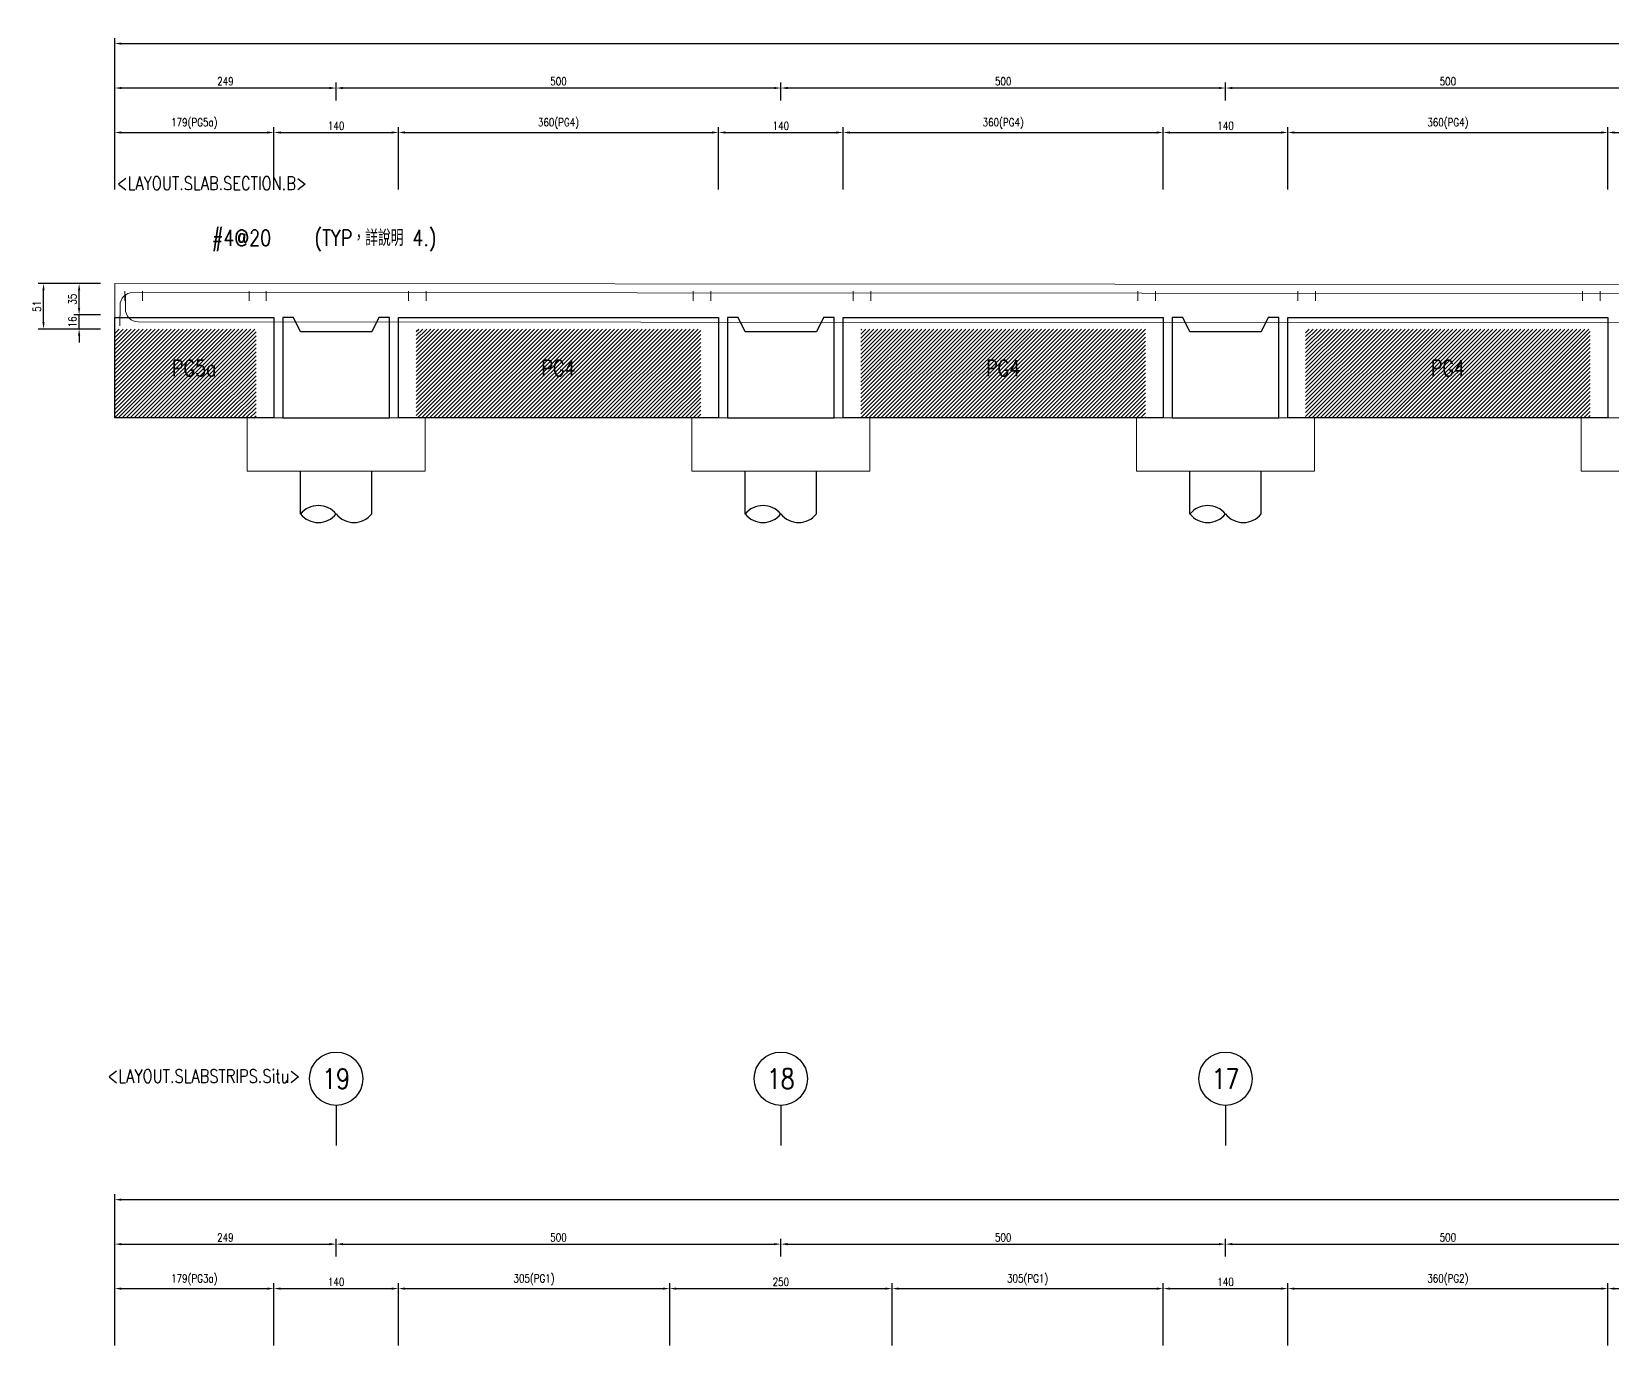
# Model space of a CAD drawing. Extents: x -4754 to 4976, y -23710 to 3841.
# Drawn here: x -359 to 1419, y -11449 to -9961 of the extents above; entities that cross this region are included whole.
import ezdxf
from ezdxf.enums import TextEntityAlignment as Align

# ---------------------------------------------------------------- set-up
doc = ezdxf.new("R2010")
doc.units = 0
doc.header["$LTSCALE"] = 3
doc.layers.get('0').update_dxf_attribs({"linetype": 'CONTINUOUS'})
doc.layers.add('HB_0', color=7, linetype='CONTINUOUS', transparency=0.5)
for name, color, linetype in [('HB_DIM', 1, 'CONTINUOUS'), ('HB_TXT_CTEXT', 2, 'CONTINUOUS'), ('RCAD.PARM.Treatle', 2, 'CONTINUOUS'), ('鋼筋', 3, 'CONTINUOUS')]:
    doc.layers.add(name, color=color, linetype=linetype)
doc.styles.get("Standard").update_dxf_attribs({"font": 'ROMANS.shx', "width": 0.8, "bigfont": 'chineset.shx'})
doc.dimstyles.new('30', dxfattribs={"dimscale": 3, "dimtxt": 3, "dimasz": 2.5, "dimexe": 2, "dimexo": 2, "dimgap": 1, "dimtad": 1, "dimdsep": 46, "dimtxsty": 'Standard', "dimcen": 0, "dimclrd": 256, "dimclre": 256, "dimclrt": 2, "dimadec": 0, "dimazin": 0, "dimtfac": 1, "dimtix": 1, "dimtmove": 2, "dimatfit": 3, "dimfxl": 1, "dimtolj": 1, "dimtzin": 0, "dimarcsym": 0})

# ---------------------------------------------------------------- blocks, each defined once
blk = doc.blocks.new('pile_vertical_with_pilecap')
at = {"linetype": 'Continuous'}
for p, q in [((-40, -48.1), (-40, 0)), ((-40, -48.1), (-40, 0)), ((40, -48.1), (40, 0)), ((40, -48.1), (40, 0))]:
    blk.add_line(p, q, dxfattribs=at)
for centre, start, end in [((-20, -64.1), 38.718, 141.282), ((-20, -64.1), 38.718, 141.282), ((-20, -32), 218.718, 321.282), ((-20, -32), 218.718, 321.282), ((20, -32), 218.718, 321.282), ((20, -32), 218.718, 321.282)]:
    blk.add_arc(centre, 25.6, start, end, dxfattribs=at)
blk = doc.blocks.new('*D162')
at = {"layer": 'HB_DIM', "linetype": 'Continuous', "lineweight": -2}
for p, q in [((-265.4, -10138.8), (-265.4, -10068.8)), ((-257.9, -10074.8), (-93.9, -10074.8)), ((-86.4, -10138.8), (-86.4, -10068.8))]:
    blk.add_line(p, q, dxfattribs=at)
at = {"layer": 'HB_DIM'}
for points in [[(-257.9, -10073.6), (-257.9, -10076.1), (-265.4, -10074.8)], [(-93.9, -10076.1), (-93.9, -10073.6), (-86.4, -10074.8)]]:
    blk.add_solid(points, dxfattribs=at)
at = {"layer": 'HB_DIM', "color": 2, "linetype": 'Continuous', "insert": (-175.9, -10064.9), "char_height": 9, "attachment_point": 5, "rotation": 0}
blk.add_mtext('\\A1;179(PG5a)', dxfattribs=at)
blk = doc.blocks.new('*D163')
at = {"layer": 'HB_DIM', "linetype": 'Continuous', "lineweight": -2}
for p, q in [((-86.4, -10138.8), (-86.4, -10068.8)), ((-78.9, -10074.8), (46.1, -10074.8)), ((53.6, -10138.8), (53.6, -10068.8))]:
    blk.add_line(p, q, dxfattribs=at)
at = {"layer": 'HB_DIM'}
for points in [[(-78.9, -10073.6), (-78.9, -10076.1), (-86.4, -10074.8)], [(46.1, -10076.1), (46.1, -10073.6), (53.6, -10074.8)]]:
    blk.add_solid(points, dxfattribs=at)
at = {"layer": 'HB_DIM', "color": 2, "linetype": 'Continuous', "insert": (-16.4, -10067.3), "char_height": 9, "attachment_point": 5, "rotation": 0}
blk.add_mtext('\\A1;140', dxfattribs=at)
blk = doc.blocks.new('*D164')
at = {"layer": 'HB_DIM', "linetype": 'Continuous', "lineweight": -2}
for p, q in [((53.6, -10138.8), (53.6, -10068.8)), ((61.1, -10074.8), (406.1, -10074.8)), ((413.6, -10138.8), (413.6, -10068.8))]:
    blk.add_line(p, q, dxfattribs=at)
at = {"layer": 'HB_DIM'}
for points in [[(61.1, -10073.6), (61.1, -10076.1), (53.6, -10074.8)], [(406.1, -10076.1), (406.1, -10073.6), (413.6, -10074.8)]]:
    blk.add_solid(points, dxfattribs=at)
at = {"layer": 'HB_DIM', "color": 2, "linetype": 'Continuous', "insert": (233.6, -10064.9), "char_height": 9, "attachment_point": 5, "rotation": 0}
blk.add_mtext('\\A1;360(PG4)', dxfattribs=at)
blk = doc.blocks.new('*D165')
at = {"layer": 'HB_DIM', "linetype": 'Continuous', "lineweight": -2}
for p, q in [((413.6, -10138.8), (413.6, -10068.8)), ((421.1, -10074.8), (546.1, -10074.8)), ((553.6, -10138.8), (553.6, -10068.8))]:
    blk.add_line(p, q, dxfattribs=at)
at = {"layer": 'HB_DIM'}
for points in [[(421.1, -10073.6), (421.1, -10076.1), (413.6, -10074.8)], [(546.1, -10076.1), (546.1, -10073.6), (553.6, -10074.8)]]:
    blk.add_solid(points, dxfattribs=at)
at = {"layer": 'HB_DIM', "color": 2, "linetype": 'Continuous', "insert": (483.6, -10067.3), "char_height": 9, "attachment_point": 5, "rotation": 0}
blk.add_mtext('\\A1;140', dxfattribs=at)
blk = doc.blocks.new('*D166')
at = {"layer": 'HB_DIM', "linetype": 'Continuous', "lineweight": -2}
for p, q in [((553.6, -10138.8), (553.6, -10068.8)), ((561.1, -10074.8), (906.1, -10074.8)), ((913.6, -10138.8), (913.6, -10068.8))]:
    blk.add_line(p, q, dxfattribs=at)
at = {"layer": 'HB_DIM'}
for points in [[(561.1, -10073.6), (561.1, -10076.1), (553.6, -10074.8)], [(906.1, -10076.1), (906.1, -10073.6), (913.6, -10074.8)]]:
    blk.add_solid(points, dxfattribs=at)
at = {"layer": 'HB_DIM', "color": 2, "linetype": 'Continuous', "insert": (733.6, -10064.9), "char_height": 9, "attachment_point": 5, "rotation": 0}
blk.add_mtext('\\A1;360(PG4)', dxfattribs=at)
blk = doc.blocks.new('*D167')
at = {"layer": 'HB_DIM', "linetype": 'Continuous', "lineweight": -2}
for p, q in [((913.6, -10138.8), (913.6, -10068.8)), ((921.1, -10074.8), (1046.1, -10074.8)), ((1053.6, -10138.8), (1053.6, -10068.8))]:
    blk.add_line(p, q, dxfattribs=at)
at = {"layer": 'HB_DIM'}
for points in [[(921.1, -10073.6), (921.1, -10076.1), (913.6, -10074.8)], [(1046.1, -10076.1), (1046.1, -10073.6), (1053.6, -10074.8)]]:
    blk.add_solid(points, dxfattribs=at)
at = {"layer": 'HB_DIM', "color": 2, "linetype": 'Continuous', "insert": (983.6, -10067.3), "char_height": 9, "attachment_point": 5, "rotation": 0}
blk.add_mtext('\\A1;140', dxfattribs=at)
blk = doc.blocks.new('*D168')
at = {"layer": 'HB_DIM', "linetype": 'Continuous', "lineweight": -2}
for p, q in [((1053.6, -10138.8), (1053.6, -10068.8)), ((1061.1, -10074.8), (1406.1, -10074.8)), ((1413.6, -10138.8), (1413.6, -10068.8))]:
    blk.add_line(p, q, dxfattribs=at)
at = {"layer": 'HB_DIM'}
for points in [[(1061.1, -10073.6), (1061.1, -10076.1), (1053.6, -10074.8)], [(1406.1, -10076.1), (1406.1, -10073.6), (1413.6, -10074.8)]]:
    blk.add_solid(points, dxfattribs=at)
at = {"layer": 'HB_DIM', "color": 2, "linetype": 'Continuous', "insert": (1233.6, -10064.9), "char_height": 9, "attachment_point": 5, "rotation": 0}
blk.add_mtext('\\A1;360(PG4)', dxfattribs=at)
blk = doc.blocks.new('*D169')
at = {"layer": 'HB_DIM', "linetype": 'Continuous', "lineweight": -2}
for p, q in [((1413.6, -10138.8), (1413.6, -10068.8)), ((1421.1, -10074.8), (1546.1, -10074.8)), ((1553.6, -10138.8), (1553.6, -10068.8))]:
    blk.add_line(p, q, dxfattribs=at)
at = {"layer": 'HB_DIM'}
for points in [[(1421.1, -10073.6), (1421.1, -10076.1), (1413.6, -10074.8)], [(1546.1, -10076.1), (1546.1, -10073.6), (1553.6, -10074.8)]]:
    blk.add_solid(points, dxfattribs=at)
at = {"layer": 'HB_DIM', "color": 2, "linetype": 'Continuous', "insert": (1483.6, -10067.3), "char_height": 9, "attachment_point": 5, "rotation": 0}
blk.add_mtext('\\A1;140', dxfattribs=at)
blk = doc.blocks.new('*D181')
at = {"layer": 'HB_DIM', "linetype": 'Continuous', "lineweight": -2}
for p, q in [((-305.4, -10272.3), (-305.4, -10264.8)), ((-281.4, -10279.8), (-311.4, -10279.8)), ((-305.4, -10295.8), (-305.4, -10279.8)), ((-281.4, -10295.8), (-311.4, -10295.8)), ((-305.4, -10303.3), (-305.4, -10310.8))]:
    blk.add_line(p, q, dxfattribs=at)
at = {"layer": 'HB_DIM'}
for points in [[(-306.7, -10272.3), (-304.2, -10272.3), (-305.4, -10279.8)], [(-304.2, -10303.3), (-306.7, -10303.3), (-305.4, -10295.8)]]:
    blk.add_solid(points, dxfattribs=at)
at = {"layer": 'HB_DIM', "color": 2, "linetype": 'Continuous', "insert": (-312.9, -10287.8), "char_height": 9, "attachment_point": 5, "rotation": 90}
blk.add_mtext('\\A1;16', dxfattribs=at)
blk = doc.blocks.new('*D182')
at = {"layer": 'HB_DIM', "linetype": 'Continuous', "lineweight": -2}
for p, q in [((-281.4, -10244.8), (-311.4, -10244.8)), ((-305.4, -10272.3), (-305.4, -10252.3)), ((-281.4, -10279.8), (-311.4, -10279.8))]:
    blk.add_line(p, q, dxfattribs=at)
at = {"layer": 'HB_DIM'}
for points in [[(-304.2, -10252.3), (-306.7, -10252.3), (-305.4, -10244.8)], [(-306.7, -10272.3), (-304.2, -10272.3), (-305.4, -10279.8)]]:
    blk.add_solid(points, dxfattribs=at)
at = {"layer": 'HB_DIM', "color": 2, "linetype": 'Continuous', "insert": (-312.9, -10262.3), "char_height": 9, "attachment_point": 5, "rotation": 90}
blk.add_mtext('\\A1;35', dxfattribs=at)
blk = doc.blocks.new('*D183')
at = {"layer": 'HB_DIM', "linetype": 'Continuous', "lineweight": -2}
for p, q in [((-265.4, -10138.8), (-265.4, -9968.8)), ((4232.6, -10141.8), (4232.6, -9968.8)), ((-257.9, -9974.8), (4225.1, -9974.8))]:
    blk.add_line(p, q, dxfattribs=at)
at = {"layer": 'HB_DIM'}
for points in [[(-257.9, -9973.6), (-257.9, -9976.1), (-265.4, -9974.8)], [(4225.1, -9976.1), (4225.1, -9973.6), (4232.6, -9974.8)]]:
    blk.add_solid(points, dxfattribs=at)
at = {"layer": 'HB_DIM', "color": 2, "linetype": 'Continuous', "insert": (1983.6, -9967.3), "char_height": 9, "attachment_point": 5, "rotation": 0}
blk.add_mtext('\\A1;4498', dxfattribs=at)
blk = doc.blocks.new('*D184')
at = {"layer": 'HB_DIM', "linetype": 'Continuous', "lineweight": -2}
for p, q in [((-265.4, -10138.8), (-265.4, -10018.8)), ((-16.4, -10038.8), (-16.4, -10018.8)), ((-257.9, -10024.8), (-23.9, -10024.8))]:
    blk.add_line(p, q, dxfattribs=at)
at = {"layer": 'HB_DIM'}
for points in [[(-257.9, -10023.6), (-257.9, -10026.1), (-265.4, -10024.8)], [(-23.9, -10026.1), (-23.9, -10023.6), (-16.4, -10024.8)]]:
    blk.add_solid(points, dxfattribs=at)
at = {"layer": 'HB_DIM', "color": 2, "linetype": 'Continuous', "insert": (-140.9, -10017.3), "char_height": 9, "attachment_point": 5, "rotation": 0}
blk.add_mtext('\\A1;249', dxfattribs=at)
blk = doc.blocks.new('*D185')
at = {"layer": 'HB_DIM', "linetype": 'Continuous', "lineweight": -2}
for p, q in [((-16.4, -10038.8), (-16.4, -10018.8)), ((483.6, -10038.8), (483.6, -10018.8)), ((-8.9, -10024.8), (476.1, -10024.8))]:
    blk.add_line(p, q, dxfattribs=at)
at = {"layer": 'HB_DIM'}
for points in [[(-8.9, -10023.6), (-8.9, -10026.1), (-16.4, -10024.8)], [(476.1, -10026.1), (476.1, -10023.6), (483.6, -10024.8)]]:
    blk.add_solid(points, dxfattribs=at)
at = {"layer": 'HB_DIM', "color": 2, "linetype": 'Continuous', "insert": (233.6, -10017.3), "char_height": 9, "attachment_point": 5, "rotation": 0}
blk.add_mtext('\\A1;500', dxfattribs=at)
blk = doc.blocks.new('*D186')
at = {"layer": 'HB_DIM', "linetype": 'Continuous', "lineweight": -2}
for p, q in [((483.6, -10038.8), (483.6, -10018.8)), ((983.6, -10038.8), (983.6, -10018.8)), ((491.1, -10024.8), (976.1, -10024.8))]:
    blk.add_line(p, q, dxfattribs=at)
at = {"layer": 'HB_DIM'}
for points in [[(491.1, -10023.6), (491.1, -10026.1), (483.6, -10024.8)], [(976.1, -10026.1), (976.1, -10023.6), (983.6, -10024.8)]]:
    blk.add_solid(points, dxfattribs=at)
at = {"layer": 'HB_DIM', "color": 2, "linetype": 'Continuous', "insert": (733.6, -10017.3), "char_height": 9, "attachment_point": 5, "rotation": 0}
blk.add_mtext('\\A1;500', dxfattribs=at)
blk = doc.blocks.new('*D187')
at = {"layer": 'HB_DIM', "linetype": 'Continuous', "lineweight": -2}
for p, q in [((983.6, -10038.8), (983.6, -10018.8)), ((1483.6, -10038.8), (1483.6, -10018.8)), ((991.1, -10024.8), (1476.1, -10024.8))]:
    blk.add_line(p, q, dxfattribs=at)
at = {"layer": 'HB_DIM'}
for points in [[(991.1, -10023.6), (991.1, -10026.1), (983.6, -10024.8)], [(1476.1, -10026.1), (1476.1, -10023.6), (1483.6, -10024.8)]]:
    blk.add_solid(points, dxfattribs=at)
at = {"layer": 'HB_DIM', "color": 2, "linetype": 'Continuous', "insert": (1233.6, -10017.3), "char_height": 9, "attachment_point": 5, "rotation": 0}
blk.add_mtext('\\A1;500', dxfattribs=at)
blk = doc.blocks.new('*D194')
at = {"layer": 'HB_DIM', "linetype": 'Continuous', "lineweight": -2}
for p, q in [((-281.4, -10244.8), (-351.4, -10244.8)), ((-345.4, -10288.3), (-345.4, -10252.3)), ((-281.4, -10295.8), (-351.4, -10295.8))]:
    blk.add_line(p, q, dxfattribs=at)
at = {"layer": 'HB_DIM'}
for points in [[(-344.2, -10252.3), (-346.7, -10252.3), (-345.4, -10244.8)], [(-346.7, -10288.3), (-344.2, -10288.3), (-345.4, -10295.8)]]:
    blk.add_solid(points, dxfattribs=at)
at = {"layer": 'HB_DIM', "color": 2, "linetype": 'Continuous', "insert": (-352.9, -10270.3), "char_height": 9, "attachment_point": 5, "rotation": 90}
blk.add_mtext('\\A1;51', dxfattribs=at)
blk = doc.blocks.new('line_guide')
at = {"color": 4, "linetype": 'Continuous'}
blk.add_line((0, 0), (0, -45), dxfattribs=at)
blk.add_circle((0, 30), 30, dxfattribs=at)
at = {"color": 4, "linetype": 'Continuous', "width": 0.8}
blk.add_attdef('A', text='', height=22.5, dxfattribs=at).set_placement((0, 30), align=Align.MIDDLE)
blk = doc.blocks.new('*D195')
at = {"layer": 'HB_DIM', "linetype": 'Continuous', "lineweight": -2}
for p, q in [((-265.4, -11438.8), (-265.4, -11368.8)), ((-257.9, -11374.8), (-93.9, -11374.8)), ((-86.4, -11438.8), (-86.4, -11368.8))]:
    blk.add_line(p, q, dxfattribs=at)
at = {"layer": 'HB_DIM'}
for points in [[(-257.9, -11373.6), (-257.9, -11376.1), (-265.4, -11374.8)], [(-93.9, -11376.1), (-93.9, -11373.6), (-86.4, -11374.8)]]:
    blk.add_solid(points, dxfattribs=at)
at = {"layer": 'HB_DIM', "color": 2, "linetype": 'Continuous', "insert": (-175.9, -11364.9), "char_height": 9, "attachment_point": 5, "rotation": 0}
blk.add_mtext('\\A1;179(PG3a)', dxfattribs=at)
blk = doc.blocks.new('*D196')
at = {"layer": 'HB_DIM', "linetype": 'Continuous', "lineweight": -2}
for p, q in [((-86.4, -11438.8), (-86.4, -11368.8)), ((-78.9, -11374.8), (46.1, -11374.8)), ((53.6, -11438.8), (53.6, -11368.8))]:
    blk.add_line(p, q, dxfattribs=at)
at = {"layer": 'HB_DIM'}
for points in [[(-78.9, -11373.6), (-78.9, -11376.1), (-86.4, -11374.8)], [(46.1, -11376.1), (46.1, -11373.6), (53.6, -11374.8)]]:
    blk.add_solid(points, dxfattribs=at)
at = {"layer": 'HB_DIM', "color": 2, "linetype": 'Continuous', "insert": (-16.4, -11367.3), "char_height": 9, "attachment_point": 5, "rotation": 0}
blk.add_mtext('\\A1;140', dxfattribs=at)
blk = doc.blocks.new('*D197')
at = {"layer": 'HB_DIM', "linetype": 'Continuous', "lineweight": -2}
for p, q in [((53.6, -11438.8), (53.6, -11368.8)), ((61.1, -11374.8), (351.1, -11374.8)), ((358.6, -11438.8), (358.6, -11368.8))]:
    blk.add_line(p, q, dxfattribs=at)
at = {"layer": 'HB_DIM'}
for points in [[(61.1, -11373.6), (61.1, -11376.1), (53.6, -11374.8)], [(351.1, -11376.1), (351.1, -11373.6), (358.6, -11374.8)]]:
    blk.add_solid(points, dxfattribs=at)
at = {"layer": 'HB_DIM', "color": 2, "linetype": 'Continuous', "insert": (206.1, -11364.9), "char_height": 9, "attachment_point": 5, "rotation": 0}
blk.add_mtext('\\A1;305(PG1)', dxfattribs=at)
blk = doc.blocks.new('*D198')
at = {"layer": 'HB_DIM', "linetype": 'Continuous', "lineweight": -2}
for p, q in [((358.6, -11438.8), (358.6, -11368.8)), ((366.1, -11374.8), (601.1, -11374.8)), ((608.6, -11438.8), (608.6, -11368.8))]:
    blk.add_line(p, q, dxfattribs=at)
at = {"layer": 'HB_DIM'}
for points in [[(366.1, -11373.6), (366.1, -11376.1), (358.6, -11374.8)], [(601.1, -11376.1), (601.1, -11373.6), (608.6, -11374.8)]]:
    blk.add_solid(points, dxfattribs=at)
at = {"layer": 'HB_DIM', "color": 2, "linetype": 'Continuous', "insert": (483.6, -11367.3), "char_height": 9, "attachment_point": 5, "rotation": 0}
blk.add_mtext('\\A1;250', dxfattribs=at)
blk = doc.blocks.new('*D199')
at = {"layer": 'HB_DIM', "linetype": 'Continuous', "lineweight": -2}
for p, q in [((608.6, -11438.8), (608.6, -11368.8)), ((616.1, -11374.8), (906.1, -11374.8)), ((913.6, -11438.8), (913.6, -11368.8))]:
    blk.add_line(p, q, dxfattribs=at)
at = {"layer": 'HB_DIM'}
for points in [[(616.1, -11373.6), (616.1, -11376.1), (608.6, -11374.8)], [(906.1, -11376.1), (906.1, -11373.6), (913.6, -11374.8)]]:
    blk.add_solid(points, dxfattribs=at)
at = {"layer": 'HB_DIM', "color": 2, "linetype": 'Continuous', "insert": (761.1, -11364.9), "char_height": 9, "attachment_point": 5, "rotation": 0}
blk.add_mtext('\\A1;305(PG1)', dxfattribs=at)
blk = doc.blocks.new('*D200')
at = {"layer": 'HB_DIM', "linetype": 'Continuous', "lineweight": -2}
for p, q in [((913.6, -11438.8), (913.6, -11368.8)), ((921.1, -11374.8), (1046.1, -11374.8)), ((1053.6, -11438.8), (1053.6, -11368.8))]:
    blk.add_line(p, q, dxfattribs=at)
at = {"layer": 'HB_DIM'}
for points in [[(921.1, -11373.6), (921.1, -11376.1), (913.6, -11374.8)], [(1046.1, -11376.1), (1046.1, -11373.6), (1053.6, -11374.8)]]:
    blk.add_solid(points, dxfattribs=at)
at = {"layer": 'HB_DIM', "color": 2, "linetype": 'Continuous', "insert": (983.6, -11367.3), "char_height": 9, "attachment_point": 5, "rotation": 0}
blk.add_mtext('\\A1;140', dxfattribs=at)
blk = doc.blocks.new('*D201')
at = {"layer": 'HB_DIM', "linetype": 'Continuous', "lineweight": -2}
for p, q in [((1053.6, -11438.8), (1053.6, -11368.8)), ((1061.1, -11374.8), (1406.1, -11374.8)), ((1413.6, -11438.8), (1413.6, -11368.8))]:
    blk.add_line(p, q, dxfattribs=at)
at = {"layer": 'HB_DIM'}
for points in [[(1061.1, -11373.6), (1061.1, -11376.1), (1053.6, -11374.8)], [(1406.1, -11376.1), (1406.1, -11373.6), (1413.6, -11374.8)]]:
    blk.add_solid(points, dxfattribs=at)
at = {"layer": 'HB_DIM', "color": 2, "linetype": 'Continuous', "insert": (1233.6, -11364.9), "char_height": 9, "attachment_point": 5, "rotation": 0}
blk.add_mtext('\\A1;360(PG2)', dxfattribs=at)
blk = doc.blocks.new('*D202')
at = {"layer": 'HB_DIM', "linetype": 'Continuous', "lineweight": -2}
for p, q in [((1413.6, -11438.8), (1413.6, -11368.8)), ((1421.1, -11374.8), (1546.1, -11374.8)), ((1553.6, -11438.8), (1553.6, -11368.8))]:
    blk.add_line(p, q, dxfattribs=at)
at = {"layer": 'HB_DIM'}
for points in [[(1421.1, -11373.6), (1421.1, -11376.1), (1413.6, -11374.8)], [(1546.1, -11376.1), (1546.1, -11373.6), (1553.6, -11374.8)]]:
    blk.add_solid(points, dxfattribs=at)
at = {"layer": 'HB_DIM', "color": 2, "linetype": 'Continuous', "insert": (1483.6, -11367.3), "char_height": 9, "attachment_point": 5, "rotation": 0}
blk.add_mtext('\\A1;140', dxfattribs=at)
blk = doc.blocks.new('*D216')
at = {"layer": 'HB_DIM', "linetype": 'Continuous', "lineweight": -2}
for p, q in [((-265.4, -11438.8), (-265.4, -11268.8)), ((-257.9, -11274.8), (4225.1, -11274.8)), ((4232.6, -11442.8), (4232.6, -11268.8))]:
    blk.add_line(p, q, dxfattribs=at)
at = {"layer": 'HB_DIM'}
for points in [[(-257.9, -11273.6), (-257.9, -11276.1), (-265.4, -11274.8)], [(4225.1, -11276.1), (4225.1, -11273.6), (4232.6, -11274.8)]]:
    blk.add_solid(points, dxfattribs=at)
at = {"layer": 'HB_DIM', "color": 2, "linetype": 'Continuous', "insert": (1983.6, -11267.3), "char_height": 9, "attachment_point": 5, "rotation": 0}
blk.add_mtext('\\A1;4498', dxfattribs=at)
blk = doc.blocks.new('*D217')
at = {"layer": 'HB_DIM', "linetype": 'Continuous', "lineweight": -2}
for p, q in [((-265.4, -11438.8), (-265.4, -11318.8)), ((-16.4, -11338.8), (-16.4, -11318.8)), ((-257.9, -11324.8), (-23.9, -11324.8))]:
    blk.add_line(p, q, dxfattribs=at)
at = {"layer": 'HB_DIM'}
for points in [[(-257.9, -11323.6), (-257.9, -11326.1), (-265.4, -11324.8)], [(-23.9, -11326.1), (-23.9, -11323.6), (-16.4, -11324.8)]]:
    blk.add_solid(points, dxfattribs=at)
at = {"layer": 'HB_DIM', "color": 2, "linetype": 'Continuous', "insert": (-140.9, -11317.3), "char_height": 9, "attachment_point": 5, "rotation": 0}
blk.add_mtext('\\A1;249', dxfattribs=at)
blk = doc.blocks.new('*D218')
at = {"layer": 'HB_DIM', "linetype": 'Continuous', "lineweight": -2}
for p, q in [((-16.4, -11338.8), (-16.4, -11318.8)), ((483.6, -11338.8), (483.6, -11318.8)), ((-8.9, -11324.8), (476.1, -11324.8))]:
    blk.add_line(p, q, dxfattribs=at)
at = {"layer": 'HB_DIM'}
for points in [[(-8.9, -11323.6), (-8.9, -11326.1), (-16.4, -11324.8)], [(476.1, -11326.1), (476.1, -11323.6), (483.6, -11324.8)]]:
    blk.add_solid(points, dxfattribs=at)
at = {"layer": 'HB_DIM', "color": 2, "linetype": 'Continuous', "insert": (233.6, -11317.3), "char_height": 9, "attachment_point": 5, "rotation": 0}
blk.add_mtext('\\A1;500', dxfattribs=at)
blk = doc.blocks.new('*D219')
at = {"layer": 'HB_DIM', "linetype": 'Continuous', "lineweight": -2}
for p, q in [((483.6, -11338.8), (483.6, -11318.8)), ((983.6, -11338.8), (983.6, -11318.8)), ((491.1, -11324.8), (976.1, -11324.8))]:
    blk.add_line(p, q, dxfattribs=at)
at = {"layer": 'HB_DIM'}
for points in [[(491.1, -11323.6), (491.1, -11326.1), (483.6, -11324.8)], [(976.1, -11326.1), (976.1, -11323.6), (983.6, -11324.8)]]:
    blk.add_solid(points, dxfattribs=at)
at = {"layer": 'HB_DIM', "color": 2, "linetype": 'Continuous', "insert": (733.6, -11317.3), "char_height": 9, "attachment_point": 5, "rotation": 0}
blk.add_mtext('\\A1;500', dxfattribs=at)
blk = doc.blocks.new('*D220')
at = {"layer": 'HB_DIM', "linetype": 'Continuous', "lineweight": -2}
for p, q in [((983.6, -11338.8), (983.6, -11318.8)), ((1483.6, -11338.8), (1483.6, -11318.8)), ((991.1, -11324.8), (1476.1, -11324.8))]:
    blk.add_line(p, q, dxfattribs=at)
at = {"layer": 'HB_DIM'}
for points in [[(991.1, -11323.6), (991.1, -11326.1), (983.6, -11324.8)], [(1476.1, -11326.1), (1476.1, -11323.6), (1483.6, -11324.8)]]:
    blk.add_solid(points, dxfattribs=at)
at = {"layer": 'HB_DIM', "color": 2, "linetype": 'Continuous', "insert": (1233.6, -11317.3), "char_height": 9, "attachment_point": 5, "rotation": 0}
blk.add_mtext('\\A1;500', dxfattribs=at)

msp = doc.modelspace()

# ---------------------------------------------------------------- hatches: boundary and pattern name
at = {"layer": 'HB_0', "linetype": 'Continuous'}
h = msp.add_hatch(dxfattribs=at)
h.set_pattern_fill('ANSI31', color=256, style=0)
h.paths.add_polyline_path([(-265.427, -10295.802), (-106.427, -10295.802), (-106.427, -10395.802), (-265.427, -10395.802)], flags=17)
h = msp.add_hatch(dxfattribs=at)
h.set_pattern_fill('ANSI31', color=256, style=0)
h.paths.add_polyline_path([(73.573, -10295.802), (393.573, -10295.802), (393.573, -10395.802), (73.573, -10395.802)], flags=17)
h = msp.add_hatch(dxfattribs=at)
h.set_pattern_fill('ANSI31', color=256, style=0)
h.paths.add_polyline_path([(573.573, -10295.802), (893.573, -10295.802), (893.573, -10395.802), (573.573, -10395.802)], flags=17)
h = msp.add_hatch(dxfattribs=at)
h.set_pattern_fill('ANSI31', color=256, style=0)
h.paths.add_polyline_path([(1073.573, -10295.802), (1393.573, -10295.802), (1393.573, -10395.802), (1073.573, -10395.802)], flags=17)

# ---------------------------------------------------------------- linework, layer by layer
at = {"layer": 'HB_0', "lineweight": 5}
msp.add_lwpolyline([(-265.427, -10395.802), (-265.427, -10244.802), (4232.573, -10247.802), (4232.573, -10395.802), (-265.427, -10395.802)], dxfattribs=at)
at = {"layer": 'HB_0', "color": 1, "linetype": 'Continuous'}
for points in [[(-265.427, -10282.802), (-106.427, -10282.802), (-86.427, -10282.802), (-86.427, -10395.802), (-106.427, -10395.802), (-265.427, -10395.802), (-265.427, -10282.802)], [(43.573, -10395.802), (43.573, -10282.802), (31.573, -10282.802), (23.573, -10298.802), (-56.427, -10298.802), (-64.427, -10282.802), (-76.427, -10282.802), (-76.427, -10395.802), (43.573, -10395.802)], [(53.573, -10282.802), (73.573, -10282.802), (393.573, -10282.802), (413.573, -10282.802), (413.573, -10395.802), (393.573, -10395.802), (73.573, -10395.802), (53.573, -10395.802), (53.573, -10282.802)], [(543.573, -10395.802), (543.573, -10282.802), (531.573, -10282.802), (523.573, -10298.802), (443.573, -10298.802), (435.573, -10282.802), (423.573, -10282.802), (423.573, -10395.802), (543.573, -10395.802)], [(553.573, -10282.802), (573.573, -10282.802), (893.573, -10282.802), (913.573, -10282.802), (913.573, -10395.802), (893.573, -10395.802), (573.573, -10395.802), (553.573, -10395.802), (553.573, -10282.802)], [(1043.573, -10395.802), (1043.573, -10282.802), (1031.573, -10282.802), (1023.573, -10298.802), (943.573, -10298.802), (935.573, -10282.802), (923.573, -10282.802), (923.573, -10395.802), (1043.573, -10395.802)], [(1053.573, -10282.802), (1073.573, -10282.802), (1393.573, -10282.802), (1413.573, -10282.802), (1413.573, -10395.802), (1393.573, -10395.802), (1073.573, -10395.802), (1053.573, -10395.802), (1053.573, -10282.802)]]:
    msp.add_lwpolyline(points, dxfattribs=at)
at = {"layer": 'HB_0', "lineweight": 5}
for points in [[(-116.427, -10455.802, -325), (83.573, -10455.802, -325), (83.573, -10395.802, -325), (-116.427, -10395.802, -325), (-116.427, -10455.802, -325)], [(383.573, -10455.802, -325), (583.573, -10455.802, -325), (583.573, -10395.802, -325), (383.573, -10395.802, -325), (383.573, -10455.802, -325)], [(883.573, -10455.802, -325), (1083.573, -10455.802, -325), (1083.573, -10395.802, -325), (883.573, -10395.802, -325), (883.573, -10455.802, -325)], [(1383.573, -10455.802, -325), (1583.573, -10455.802, -325), (1583.573, -10395.802, -325), (1383.573, -10395.802, -325), (1383.573, -10455.802, -325)]]:
    msp.add_polyline3d(points, dxfattribs=at)
at = {"layer": 'HB_DIM', "color": 1, "linetype": 'Continuous'}
msp.add_lwpolyline([(-234.157, -10253.372, 0, 1.25, 0), (-224.157, -10243.372, 0, 0, 0), (-174.157, -10193.372, 0, 0, 0), (-156.157, -10193.372, 0, 0, 0)], format="xyseb", dxfattribs=at)
at = {"layer": '鋼筋', "lineweight": 5}
for p, q in [((-254.157, -10253.372, -36.23), (-254.157, -10253.372, 36.23)), ((-244.943, -10254.815, -37.12), (4212.076, -10257.788, -37.12)), ((-244.943, -10254.815, -24.747), (4212.076, -10257.788, -24.747)), ((-244.943, -10254.815, -12.373), (4212.076, -10257.788, -12.373)), ((-244.943, -10254.815), (4212.076, -10257.788)), ((-244.943, -10254.815, 12.373), (4212.076, -10257.788, 12.373)), ((-244.943, -10254.815, 24.747), (4212.076, -10257.788, 24.747)), ((-244.943, -10254.815, 37.12), (4212.076, -10257.788, 37.12)), ((-234.157, -10253.372, -36.23), (-234.157, -10253.372, 36.23)), ((-114.157, -10253.372, -36.23), (-114.157, -10253.372, 36.23)), ((-95.157, -10253.372, -36.23), (-95.157, -10253.372, 36.23)), ((64.843, -10253.372, -36.23), (64.843, -10253.372, 36.23)), ((84.843, -10253.372, -36.23), (84.843, -10253.372, 36.23)), ((384.843, -10253.372, -36.23), (384.843, -10253.372, 36.23)), ((404.843, -10253.372, -36.23), (404.843, -10253.372, 36.23)), ((564.843, -10253.372, -36.23), (564.843, -10253.372, 36.23)), ((584.843, -10253.372, -36.23), (584.843, -10253.372, 36.23)), ((884.843, -10253.372, -36.23), (884.843, -10253.372, 36.23)), ((904.843, -10253.372, -36.23), (904.843, -10253.372, 36.23)), ((1064.843, -10253.372, -36.23), (1064.843, -10253.372, 36.23)), ((1084.843, -10253.372, -36.23), (1084.843, -10253.372, 36.23)), ((1384.843, -10253.372, -36.23), (1384.843, -10253.372, 36.23)), ((1404.843, -10253.372, -36.23), (1404.843, -10253.372, 36.23)), ((-259.458, -10292.416, -37.12), (-259.443, -10269.296, -37.12)), ((-259.458, -10292.416, -24.747), (-259.443, -10269.296, -24.747)), ((-259.458, -10292.416, -12.373), (-259.443, -10269.296, -12.373)), ((-259.458, -10292.416), (-259.443, -10269.296)), ((-259.458, -10292.416, 12.373), (-259.443, -10269.296, 12.373)), ((-259.458, -10292.416, 24.747), (-259.443, -10269.296, 24.747)), ((-259.458, -10292.416, 37.12), (-259.443, -10269.296, 37.12)), ((-254.157, -10256.547, 39.405), (-254.157, -10264.167, 39.405)), ((-254.157, -10264.18, -33.087), (-254.157, -10258.792, -38.475)), ((-253.401, -10256.7, -37.62), (-253.412, -10273.32, -37.62)), ((-253.401, -10256.7, -22.572), (-253.412, -10273.32, -22.572)), ((-253.401, -10256.7, -7.524), (-253.412, -10273.32, -7.524)), ((-253.401, -10256.7, 7.524), (-253.412, -10273.32, 7.524)), ((-253.401, -10256.7, 22.572), (-253.412, -10273.32, 22.572)), ((-253.401, -10256.7, 37.62), (-253.412, -10273.32, 37.62)), ((-234.157, -10256.547, 39.405), (-234.157, -10264.167, 39.405)), ((-234.157, -10264.18, -33.087), (-234.157, -10258.792, -38.475)), ((-114.157, -10256.547, 39.405), (-114.157, -10264.167, 39.405)), ((-114.157, -10264.18, -33.087), (-114.157, -10258.792, -38.475)), ((-95.157, -10256.547, 39.405), (-95.157, -10264.167, 39.405)), ((-95.157, -10264.18, -33.087), (-95.157, -10258.792, -38.475)), ((64.843, -10256.547, 39.405), (64.843, -10264.167, 39.405)), ((64.843, -10264.18, -33.087), (64.843, -10258.792, -38.475)), ((84.843, -10256.547, 39.405), (84.843, -10264.167, 39.405)), ((84.843, -10264.18, -33.087), (84.843, -10258.792, -38.475)), ((384.843, -10256.547, 39.405), (384.843, -10264.167, 39.405)), ((384.843, -10264.18, -33.087), (384.843, -10258.792, -38.475)), ((404.843, -10256.547, 39.405), (404.843, -10264.167, 39.405)), ((404.843, -10264.18, -33.087), (404.843, -10258.792, -38.475)), ((564.843, -10256.547, 39.405), (564.843, -10264.167, 39.405)), ((564.843, -10264.18, -33.087), (564.843, -10258.792, -38.475)), ((584.843, -10256.547, 39.405), (584.843, -10264.167, 39.405)), ((584.843, -10264.18, -33.087), (584.843, -10258.792, -38.475)), ((884.843, -10256.547, 39.405), (884.843, -10264.167, 39.405)), ((884.843, -10264.18, -33.087), (884.843, -10258.792, -38.475)), ((904.843, -10256.547, 39.405), (904.843, -10264.167, 39.405)), ((904.843, -10264.18, -33.087), (904.843, -10258.792, -38.475)), ((1064.843, -10256.547, 39.405), (1064.843, -10264.167, 39.405)), ((1064.843, -10264.18, -33.087), (1064.843, -10258.792, -38.475)), ((1084.843, -10256.547, 39.405), (1084.843, -10264.167, 39.405)), ((1084.843, -10264.18, -33.087), (1084.843, -10258.792, -38.475)), ((1384.843, -10256.547, 39.405), (1384.843, -10264.167, 39.405)), ((1384.843, -10264.18, -33.087), (1384.843, -10258.792, -38.475)), ((1404.843, -10256.547, 39.405), (1404.843, -10264.167, 39.405)), ((1404.843, -10264.18, -33.087), (1404.843, -10258.792, -38.475)), ((-238.931, -10287.819, -37.62), (4206.088, -10290.784, -37.62)), ((-238.931, -10287.819, -22.572), (4206.088, -10290.784, -22.572)), ((-238.931, -10287.819, -7.524), (4206.088, -10290.784, -7.524)), ((-238.931, -10287.819, 7.524), (4206.088, -10290.784, 7.524)), ((-238.931, -10287.819, 22.572), (4206.088, -10290.784, 22.572)), ((-238.931, -10287.819, 37.62), (4206.088, -10290.784, 37.62))]:
    msp.add_line(p, q, dxfattribs=at)
at = {"layer": '鋼筋', "lineweight": 5, "extrusion": (0, 0, -1)}
for centre in [(244.953, -10269.305, 37.12), (244.953, -10269.305, 24.747), (244.953, -10269.305, 12.373), (244.953, -10269.305), (244.953, -10269.305, -12.373), (244.953, -10269.305, -24.747), (244.953, -10269.305, -37.12)]:
    msp.add_arc(centre, 14.49, 0.038214, 90.038214, dxfattribs=at)
at = {"layer": '鋼筋', "lineweight": 5, "extrusion": (1, -3.67394e-16, -4.93038e-32)}
for centre in [(-10256.547, -36.23, -254.157), (-10256.547, -36.23, -234.157), (-10256.547, -36.23, -114.157), (-10256.547, -36.23, -95.157), (-10256.547, -36.23, 64.843), (-10256.547, -36.23, 84.843), (-10256.547, -36.23, 384.843), (-10256.547, -36.23, 404.843), (-10256.547, -36.23, 564.843), (-10256.547, -36.23, 584.843), (-10256.547, -36.23, 884.843), (-10256.547, -36.23, 904.843), (-10256.547, -36.23, 1064.843), (-10256.547, -36.23, 1084.843), (-10256.547, -36.23, 1384.843), (-10256.547, -36.23, 1404.843)]:
    msp.add_arc(centre, 3.175, 225, 0, dxfattribs=at)
at = {"layer": '鋼筋', "lineweight": 5, "extrusion": (1, -3.67394e-16, 2.4727e-36)}
for centre in [(-10256.547, 36.23, -254.157), (-10256.547, 36.23, -234.157), (-10256.547, 36.23, -114.157), (-10256.547, 36.23, -95.157), (-10256.547, 36.23, 64.843), (-10256.547, 36.23, 84.843), (-10256.547, 36.23, 384.843), (-10256.547, 36.23, 404.843), (-10256.547, 36.23, 564.843), (-10256.547, 36.23, 584.843), (-10256.547, 36.23, 884.843), (-10256.547, 36.23, 904.843), (-10256.547, 36.23, 1064.843), (-10256.547, 36.23, 1084.843), (-10256.547, 36.23, 1384.843), (-10256.547, 36.23, 1404.843)]:
    msp.add_arc(centre, 3.175, 0, 90, dxfattribs=at)
at = {"layer": '鋼筋', "lineweight": 5}
for centre in [(-238.922, -10273.329, -37.62), (-238.922, -10273.329, -22.572), (-238.922, -10273.329, -7.524), (-238.922, -10273.329, 7.524), (-238.922, -10273.329, 22.572), (-238.922, -10273.329, 37.62)]:
    msp.add_arc(centre, 14.49, 179.961786, 269.961786, dxfattribs=at)

# ---------------------------------------------------------------- block references
at = {"layer": 'HB_0', "linetype": 'Continuous'}
for p in [(-16.427, -10455.802, -325), (483.573, -10455.802, -325), (983.573, -10455.802, -325)]:
    msp.add_blockref('pile_vertical_with_pilecap', p, dxfattribs=at)
for p, values in [((-16.427, -11168.802), {'A': '19'}), ((483.573, -11168.802), {'A': '18'}), ((983.573, -11168.802), {'A': '17'})]:
    msp.add_blockref('line_guide', p, dxfattribs=at).add_auto_attribs(values)

# ---------------------------------------------------------------- texts
at = {"layer": 'HB_TXT_CTEXT', "linetype": 'Continuous', "width": 0.8}
msp.add_text('#4@20    (TYP，詳說明 4.)', height=18, dxfattribs=at).set_placement((-156.157, -10193.372, -36.23), align=Align.MIDDLE_LEFT)
for s, p in [('PG5a', (-175.927, -10339.802)), ('PG4', (233.573, -10339.802)), ('PG4', (733.573, -10339.802)), ('PG4', (1233.573, -10339.802))]:
    msp.add_text(s, height=18, dxfattribs=at).set_placement(p, align=Align.MIDDLE)
at = {"layer": 'RCAD.PARM.Treatle', "color": 6, "linetype": 'Continuous', "width": 0.8}
msp.add_text('<LAYOUT.SLAB.SECTION.B>', height=15, rotation=360, dxfattribs=at).set_placement((-156.344, -10131.995), align=Align.MIDDLE)
at = {"layer": 'RCAD.PARM.Treatle', "color": 211, "linetype": 'Continuous', "width": 0.8}
msp.add_text('<LAYOUT.SLABSTRIPS.Situ>', height=15, rotation=360, dxfattribs=at).set_placement((-165.201, -11135.462), align=Align.MIDDLE)

# ---------------------------------------------------------------- dimensions: what is measured, and where the dimension line sits
at = {"layer": 'HB_DIM', "linetype": 'Continuous'}
for base, p1, p2, angle, override, picture, middle in [((4232.573, -9974.802), (-265.427, -10144.802), (4232.573, -10147.802), 0, {"dimdec": 0, "dimpost": '<>'}, '*D183', (1983.573, -9967.302)), ((-16.427, -10024.802), (-265.427, -10144.802), (-16.427, -10044.802, 531), 0, {"dimdec": 0, "dimpost": '<>'}, '*D184', (-140.927, -10017.302)), ((483.573, -10024.802), (-16.427, -10044.802, 531), (483.573, -10044.802, 31), 0, {"dimdec": 0, "dimpost": '<>'}, '*D185', (233.573, -10017.302)), ((983.573, -10024.802), (483.573, -10044.802, 31), (983.573, -10044.802, -469), 0, {"dimdec": 0, "dimpost": '<>'}, '*D186', (733.573, -10017.302)), ((1483.573, -10024.802), (983.573, -10044.802, -469), (1483.573, -10044.802, -969), 0, {"dimdec": 0, "dimpost": '<>'}, '*D187', (1233.573, -10017.302)), ((53.573, -10074.802), (-86.427, -10144.802), (53.573, -10144.802), 0, {"dimdec": 0, "dimpost": '<>'}, '*D163', (-16.427, -10067.302)), ((553.573, -10074.802), (413.573, -10144.802), (553.573, -10144.802), 0, {"dimdec": 0, "dimpost": '<>'}, '*D165', (483.573, -10067.302)), ((1053.573, -10074.802), (913.573, -10144.802), (1053.573, -10144.802), 0, {"dimdec": 0, "dimpost": '<>'}, '*D167', (983.573, -10067.302)), ((1553.573, -10074.802), (1413.573, -10144.802), (1553.573, -10144.802), 0, {"dimdec": 0, "dimpost": '<>'}, '*D169', (1483.573, -10067.302)), ((-345.427, -10244.802), (-275.427, -10295.802), (-275.427, -10244.802), 90, {"dimtad": 4, "dimdec": 0, "dimpost": '<>'}, '*D194', (-352.927, -10270.302)), ((-305.427, -10244.802), (-275.427, -10279.802), (-275.427, -10244.802), 90, {"dimtad": 4, "dimdec": 0, "dimpost": '<>'}, '*D182', (-312.927, -10262.302)), ((-305.427, -10279.802), (-275.427, -10295.802), (-275.427, -10279.802), 90, {"dimtad": 4, "dimdec": 0, "dimpost": '<>'}, '*D181', (-312.927, -10287.802)), ((4232.573, -11274.802), (-265.427, -11444.802), (4232.573, -11448.802), 0, {"dimdec": 0, "dimpost": '<>'}, '*D216', (1983.573, -11267.302)), ((-16.427, -11324.802), (-265.427, -11444.802), (-16.427, -11344.802, -119), 0, {"dimdec": 0, "dimpost": '<>'}, '*D217', (-140.927, -11317.302)), ((483.573, -11324.802), (-16.427, -11344.802, -119), (483.573, -11344.802, -619), 0, {"dimdec": 0, "dimpost": '<>'}, '*D218', (233.573, -11317.302)), ((983.573, -11324.802), (483.573, -11344.802, -619), (983.573, -11344.802, -1119), 0, {"dimdec": 0, "dimpost": '<>'}, '*D219', (733.573, -11317.302)), ((1483.573, -11324.802), (983.573, -11344.802, -1119), (1483.573, -11344.802, -1619), 0, {"dimdec": 0, "dimpost": '<>'}, '*D220', (1233.573, -11317.302)), ((53.573, -11374.802), (-86.427, -11444.802), (53.573, -11444.802), 0, {"dimdec": 0, "dimpost": '<>'}, '*D196', (-16.427, -11367.302)), ((608.573, -11374.802), (358.573, -11444.802), (608.573, -11444.802), 0, {"dimdec": 0, "dimpost": '<>'}, '*D198', (483.573, -11367.302)), ((1053.573, -11374.802), (913.573, -11444.802), (1053.573, -11444.802), 0, {"dimdec": 0, "dimpost": '<>'}, '*D200', (983.573, -11367.302)), ((1553.573, -11374.802), (1413.573, -11444.802), (1553.573, -11444.802), 0, {"dimdec": 0, "dimpost": '<>'}, '*D202', (1483.573, -11367.302))]:
    dim = msp.add_linear_dim(base=base, p1=p1, p2=p2, angle=angle, dimstyle='30', override=override, dxfattribs=at)
    dim.commit()
    dim.dimension.update_dxf_attribs({"geometry": picture, "text_midpoint": middle})
for base, p1, p2, text, picture, middle in [((-86.427, -10074.802), (-265.427, -10144.802), (-86.427, -10144.802), '<>(PG5a)', '*D162', (-175.927, -10064.944)), ((413.573, -10074.802), (53.573, -10144.802), (413.573, -10144.802), '<>(PG4)', '*D164', (233.573, -10064.944)), ((913.573, -10074.802), (553.573, -10144.802), (913.573, -10144.802), '<>(PG4)', '*D166', (733.573, -10064.944)), ((1413.573, -10074.802), (1053.573, -10144.802), (1413.573, -10144.802), '<>(PG4)', '*D168', (1233.573, -10064.944)), ((-86.427, -11374.802), (-265.427, -11444.802), (-86.427, -11444.802), '<>(PG3a)', '*D195', (-175.927, -11364.944)), ((358.573, -11374.802), (53.573, -11444.802), (358.573, -11444.802), '<>(PG1)', '*D197', (206.073, -11364.944)), ((913.573, -11374.802), (608.573, -11444.802), (913.573, -11444.802), '<>(PG1)', '*D199', (761.073, -11364.944)), ((1413.573, -11374.802), (1053.573, -11444.802), (1413.573, -11444.802), '<>(PG2)', '*D201', (1233.573, -11364.944))]:
    dim = msp.add_linear_dim(base=base, p1=p1, p2=p2, angle=0, text=text, dimstyle='30', override={"dimdec": 0, "dimpost": '<>'}, dxfattribs=at)
    dim.commit()
    dim.dimension.update_dxf_attribs({"geometry": picture, "text_midpoint": middle})

doc.saveas('drawing.dxf')
